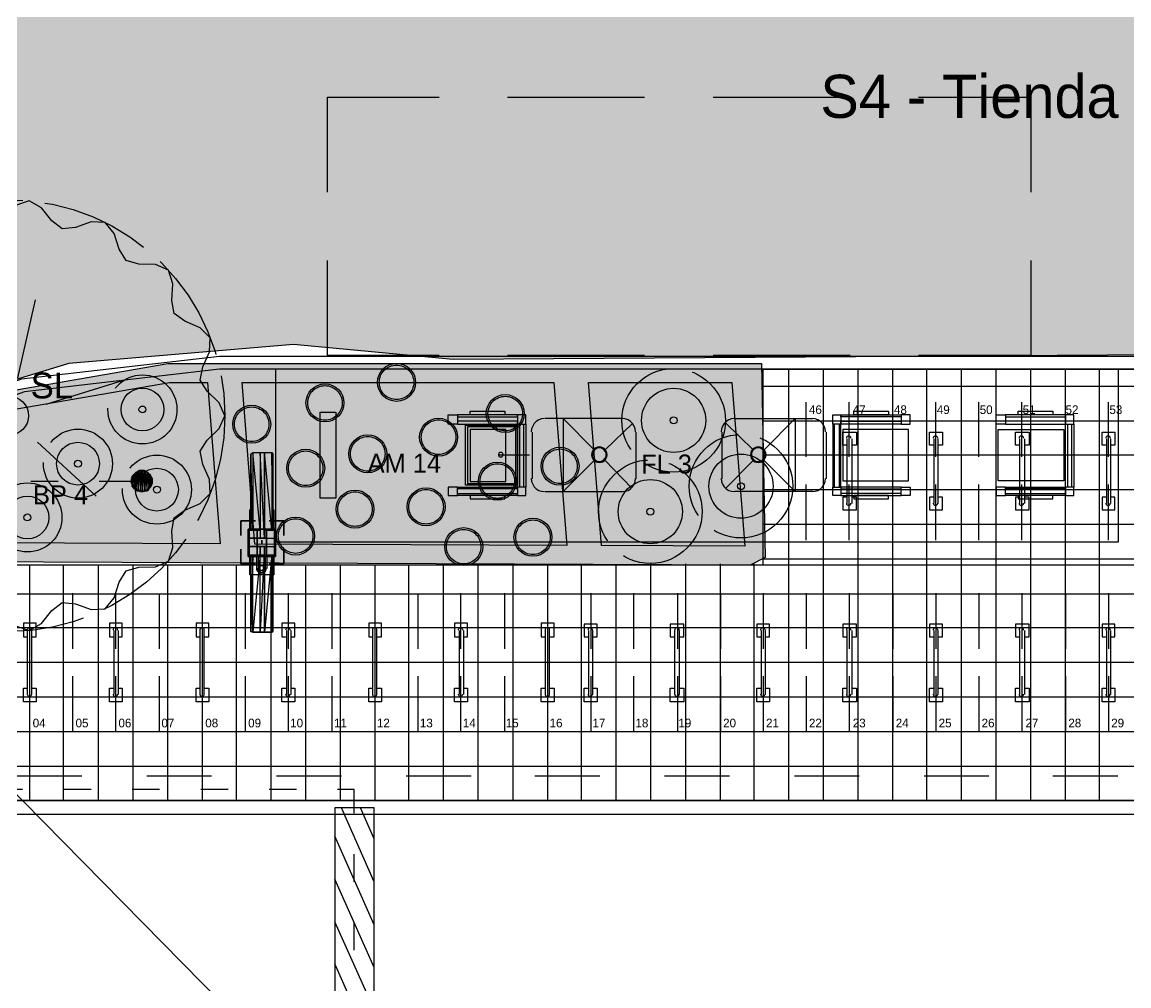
# Model space of a CAD drawing. Header units: metres. Extents: x 1 to 213, y 1 to 147.
# Drawn here: x 66.75 to 79.58, y 102.94 to 114.11 of the extents above; entities that cross this region are included whole.
import ezdxf
from ezdxf.enums import TextEntityAlignment as Align

# ---------------------------------------------------------------- set-up
doc = ezdxf.new("R2010")
doc.units = ezdxf.units.M
doc.linetypes.add('DASHED', pattern=[1.524, 1.27, -0.254])
for name, color, linetype in [('00-BASE-ARQUITECTURA', 8, 'Continuous'), ('00-BASE-MAICILLO-EXISTENTE', 33, 'Continuous'), ('00-BASE-TEXTO', 8, 'Continuous'), ('PJ-ARBOLES', 94, 'Continuous'), ('PJ-ARBUSTOS', 82, 'Continuous'), ('PJ-COPA-ADULTA', 8, 'DASHED'), ('PJ-ETIQUETAS', 7, 'Continuous'), ('PJ-GRAVILLA', 42, 'Continuous'), ('PJ-HERBACEAS', 212, 'Continuous'), ('PJ-LIMITE-JARDIN', 7, 'Continuous'), ('PJ-MASAS', 92, 'Continuous'), ('PJ-MASAS-RELLENO', 92, 'Continuous'), ('PJ-RIEGO-SECTORES', 5, 'Continuous')]:
    doc.layers.add(name, color=color, linetype=linetype)

# ---------------------------------------------------------------- blocks, each defined once
blk = doc.blocks.new('PJ_SL')
for p, q in [((0.1, 0.439), (0.305, 1.341)), ((-0.33, 0.306), (-1.009, 0.934)), ((0.43, 0.133), (1.314, 0.406)), ((-0.43, -0.133), (-1.314, -0.406)), ((0.33, -0.306), (1.009, -0.934)), ((-0.1, -0.439), (-0.305, -1.341))]:
    blk.add_line(p, q)
blk.add_lwpolyline([(2.5, 0), (2.433, 0.15), (2.295, 0.284), (2.212, 0.413), (2.243, 0.564), (2.323, 0.739), (2.331, 0.903), (2.214, 1.019), (2.037, 1.094), (1.913, 1.184), (1.887, 1.336), (1.899, 1.528), (1.848, 1.684), (1.697, 1.75), (1.505, 1.756), (1.356, 1.796), (1.277, 1.928), (1.219, 2.111), (1.114, 2.238), (0.95, 2.245), (0.769, 2.181), (0.616, 2.164), (0.495, 2.259), (0.374, 2.409), (0.231, 2.489), (0.075, 2.436), (-0.071, 2.311), (-0.208, 2.24), (-0.355, 2.285), (-0.521, 2.381), (-0.684, 2.405), (-0.81, 2.299), (-0.901, 2.13), (-1.003, 2.014), (-1.156, 2.003), (-1.346, 2.032), (-1.507, 1.995), (-1.586, 1.851), (-1.61, 1.66), (-1.663, 1.516), (-1.802, 1.45), (-1.989, 1.408), (-2.126, 1.316), (-2.147, 1.153), (-2.101, 0.967), (-2.098, 0.813), (-2.204, 0.701), (-2.364, 0.595), (-2.457, 0.459), (-2.419, 0.3), (-2.308, 0.142), (-2.25, 0), (-2.308, -0.142), (-2.419, -0.3), (-2.457, -0.459), (-2.364, -0.595), (-2.204, -0.701), (-2.098, -0.813), (-2.101, -0.967), (-2.147, -1.153), (-2.126, -1.316), (-1.989, -1.408), (-1.802, -1.45), (-1.663, -1.516), (-1.61, -1.66), (-1.586, -1.851), (-1.507, -1.995), (-1.346, -2.032), (-1.156, -2.003), (-1.003, -2.014), (-0.901, -2.13), (-0.81, -2.299), (-0.684, -2.405), (-0.521, -2.381), (-0.355, -2.285), (-0.208, -2.24), (-0.071, -2.311), (0.075, -2.436), (0.231, -2.489), (0.374, -2.409), (0.495, -2.259), (0.616, -2.164), (0.769, -2.181), (0.95, -2.245), (1.114, -2.238), (1.219, -2.111), (1.277, -1.928), (1.356, -1.796), (1.505, -1.756), (1.697, -1.75), (1.848, -1.684), (1.899, -1.528), (1.887, -1.336), (1.913, -1.184), (2.037, -1.094), (2.214, -1.019), (2.331, -0.903), (2.323, -0.739), (2.243, -0.564), (2.212, -0.413), (2.295, -0.284), (2.433, -0.15), (2.5, 0)], close=True)
blk.add_circle((0, 0), 0.225)
at = {"flags": 1}
for tag, p, height in [('CODIGO', (0.15, 0.15), 0.2), ('ESPECIE', (0.15, -0.1), 0.15), ('ZONA', (0.15, -0.3), 0.15)]:
    blk.add_attdef(tag, p, '', height=height, dxfattribs=at)
blk = doc.blocks.new('PJ_BP')
for radius in [0.248, 0.04]:
    blk.add_circle((0, 0), radius)
at = {"flags": 1}
for tag, p, height in [('CODIGO', (0.15, 0.15), 0.2), ('ESPECIE', (0.15, -0.1), 0.15), ('ZONA', (0.15, -0.3), 0.15)]:
    blk.add_attdef(tag, p, '', height=height, dxfattribs=at)
blk = doc.blocks.new('PJ_AM')
blk.add_circle((0, 0), 0.22)
at = {"flags": 1}
for tag, p, height in [('CODIGO', (0.15, 0.15), 0.2), ('ESPECIE', (0.15, -0.1), 0.15), ('ZONA', (0.15, -0.3), 0.15)]:
    blk.add_attdef(tag, p, '', height=height, dxfattribs=at)
blk = doc.blocks.new('PJ_FL')
for radius in [0.372, 0.04]:
    blk.add_circle((0, 0), radius)
at = {"flags": 1}
for tag, p, height in [('CODIGO', (0.15, 0.15), 0.2), ('ESPECIE', (0.15, -0.1), 0.15), ('ZONA', (0.15, -0.3), 0.15)]:
    blk.add_attdef(tag, p, '', height=height, dxfattribs=at)

msp = doc.modelspace()

# ---------------------------------------------------------------- hatches: boundary and pattern name
at = {"layer": '00-BASE-MAICILLO-EXISTENTE'}
h = msp.add_hatch(dxfattribs=at)
h.set_pattern_fill('AR-SAND', scale=0.02)
h.paths.add_polyline_path([(52.211, 142.478), (53.049, 142.346), (60.193, 142.434), (60.59, 142.302), (66.719, 142.39), (76.156, 142.258), (76.2, 140.273), (75.935, 139.876), (74.216, 138.862), (73.466, 139.7), (73.157, 139.788), (72.628, 139.7), (71.217, 138.862), (70.776, 139.524), (70.247, 139.832), (69.718, 139.7), (68.351, 138.862), (67.91, 139.524), (67.381, 139.832), (66.763, 139.656), (65.484, 138.862), (65.264, 138.95), (64.691, 139.788), (64.161, 139.788), (63.765, 139.568), (62.618, 138.862), (62.265, 138.421), (62.309, 134.893), (62.706, 134.32), (80.301, 134.32), (82.109, 134.188), (82.506, 134.32), (82.77, 134.673), (82.462, 135.511), (82.594, 135.687), (85.152, 135.643), (86.034, 133.438), (86.519, 132.733), (87.577, 130.175), (98.469, 106.627), (96.705, 105.789), (96.308, 105.745), (95.956, 105.436), (93.31, 104.202), (92.913, 104.554), (92.781, 105.04), (91.943, 106.274), (90.708, 107.641), (89.032, 108.92), (87.489, 109.67), (87.709, 109.714), (87.974, 110.067), (87.974, 110.419), (87.621, 110.816), (87.092, 110.816), (86.827, 110.596), (86.739, 110.155), (86.96, 109.758), (86.651, 109.934), (84.578, 110.287), (71.746, 110.199), (69.894, 110.375), (67.292, 110.155), (64.823, 109.405), (63.279, 108.523), (60.81, 106.054), (59.708, 103.981), (59.223, 102.526), (59.002, 101.027), (59.002, 98.69), (58.87, 98.513), (52.123, 98.425), (51.991, 98.778), (51.991, 112.624), (52.123, 122.37), (52.079, 142.213), (52.211, 142.478)])
at = {"layer": 'PJ-GRAVILLA'}
h = msp.add_hatch(dxfattribs=at)
h.set_pattern_fill('GRAVEL', scale=0.03)
h.paths.add_polyline_path([(68.439, 110.155), (75.318, 110.155), (75.362, 107.906), (75.186, 107.818), (65.176, 107.862), (64.735, 107.685), (64.426, 107.774), (63.544, 107.156), (63.059, 106.583), (62.75, 106.848), (62.353, 106.848), (61.736, 106.23), (60.722, 104.951), (60.766, 104.599), (61.075, 104.246), (60.413, 103.364), (59.972, 102.526), (60.06, 102.085), (59.972, 90.576), (60.413, 89.165), (59.575, 89.076), (59.355, 89.253), (59.267, 89.87), (59.134, 90.046), (59.134, 101.027), (59.443, 102.791), (60.016, 104.422), (61.251, 106.407), (63.103, 108.215), (64.999, 109.317), (65.925, 109.582), (66.146, 109.758), (68.439, 110.155)])
at = {"layer": 'PJ-MASAS-RELLENO'}
for points in [[(65.986, 109.37), (66.006, 109.377), (66.026, 109.386), (66.045, 109.397), (66.063, 109.41), (66.239, 109.551), (68.458, 109.935), (68.898, 109.935), (69.047, 108.065), (65.435, 108.081), (65.346, 109.187), (65.986, 109.37)], [(72.911, 109.935), (73.062, 108.047), (69.449, 108.063), (69.299, 109.935), (72.911, 109.935)], [(74.973, 109.935), (75.125, 108.038), (73.463, 108.045), (73.312, 109.935), (74.973, 109.935)]]:
    msp.add_hatch(color=7, dxfattribs=at).paths.add_polyline_path(points)

# ---------------------------------------------------------------- linework, layer by layer
at = {"layer": '00-BASE-ARQUITECTURA'}
for points in [[(70.291, 112.141), (70.291, 113.242), (71.582, 113.242)], [(72.376, 113.242), (73.963, 113.242)], [(74.757, 113.242), (76.345, 113.242)], [(77.138, 113.242), (78.44, 113.242), (78.44, 112.141)], [(70.291, 110.247), (70.291, 111.347)], [(78.44, 111.347), (78.44, 110.247), (77.138, 110.247)], [(69.037, 110.236), (66.745, 109.972), (64.641, 109.22), (62.785, 108.04), (61.237, 106.492), (60.057, 104.636), (59.305, 102.532), (59.041, 100.24)], [(83.954, 110.236), (69.042, 110.236)], [(71.582, 110.247), (70.291, 110.247)], [(73.963, 110.247), (72.376, 110.247)], [(76.345, 110.247), (74.757, 110.247)], [(69.037, 110.088), (66.779, 109.828), (64.706, 109.087), (62.878, 107.924), (61.352, 106.399), (60.19, 104.571), (59.449, 102.498), (59.189, 100.24)], [(65.338, 105.886), (65.338, 107.823), (75.339, 107.823), (75.339, 110.088), (83.954, 110.088)], [(83.954, 110.088), (82.959, 110.088), (69.042, 110.088)], [(75.636, 105.092), (75.636, 110.088)], [(76.038, 105.092), (76.038, 110.088)], [(76.44, 105.092), (76.44, 110.088)], [(76.842, 105.092), (76.842, 110.088)], [(77.234, 105.092), (77.234, 110.088)], [(77.636, 105.092), (77.636, 110.088)], [(78.038, 105.092), (78.038, 110.088)], [(78.44, 105.092), (78.44, 110.088)], [(78.842, 105.092), (78.842, 110.088)], [(79.234, 105.092), (79.234, 110.088)], [(85.933, 109.887), (75.339, 109.887)], [(75.837, 109.072), (75.837, 109.707)], [(76.334, 109.072), (76.334, 109.707)], [(76.842, 109.072), (76.842, 109.707)], [(77.339, 109.072), (77.339, 109.707)], [(77.837, 109.072), (77.837, 109.707)], [(78.334, 109.072), (78.334, 109.707)], [(78.842, 109.072), (78.842, 109.707)], [(79.34, 109.072), (79.34, 109.707)], [(72.804, 109.516), (72.769, 109.512), (72.737, 109.501), (72.708, 109.483), (72.685, 109.459), (72.667, 109.43), (72.655, 109.398), (72.651, 109.363)], [(73.709, 109.516), (72.81, 109.516)], [(73.381, 109.156), (73.021, 109.516)], [(73.021, 109.516), (73.021, 108.67), (73.709, 108.67)], [(73.709, 109.516), (73.021, 109.516)], [(73.508, 109.156), (73.826, 109.463)], [(73.858, 109.363), (73.853, 109.398), (73.842, 109.43), (73.824, 109.459), (73.8, 109.483), (73.772, 109.501), (73.739, 109.512), (73.704, 109.516)], [(73.858, 109.363), (73.853, 109.398), (73.842, 109.43), (73.824, 109.459), (73.8, 109.483), (73.772, 109.501), (73.739, 109.512), (73.704, 109.516)], [(75.006, 109.516), (74.971, 109.512), (74.938, 109.501), (74.91, 109.483), (74.886, 109.459), (74.868, 109.43), (74.856, 109.398), (74.852, 109.363)], [(75.006, 109.516), (74.971, 109.512), (74.938, 109.501), (74.91, 109.483), (74.886, 109.459), (74.868, 109.43), (74.856, 109.398), (74.852, 109.363)], [(75.223, 109.156), (74.905, 109.463)], [(75.011, 109.516), (75.911, 109.516)], [(75.71, 109.516), (75.71, 108.67), (75.011, 108.67)], [(75.011, 109.516), (75.71, 109.516)], [(87.351, 109.485), (75.339, 109.485)], [(75.35, 109.156), (75.71, 109.516)], [(76.059, 109.363), (76.055, 109.398), (76.043, 109.43), (76.025, 109.459), (76.001, 109.483), (75.973, 109.501), (75.941, 109.512), (75.905, 109.516)], [(72.662, 109.358), (72.662, 108.818)], [(73.868, 108.818), (73.868, 109.358)], [(73.868, 108.818), (73.868, 109.358)], [(74.863, 108.818), (74.863, 109.358)], [(74.863, 108.818), (74.863, 109.358)], [(76.069, 109.358), (76.069, 108.818)], [(76.313, 109.209), (76.26, 109.209), (76.26, 109.358), (76.419, 109.358), (76.419, 109.209), (76.366, 109.209)], [(76.355, 109.289), (76.354, 109.295), (76.353, 109.3), (76.349, 109.305), (76.345, 109.309), (76.34, 109.313), (76.335, 109.314), (76.329, 109.315), (76.323, 109.314), (76.317, 109.313), (76.312, 109.309), (76.308, 109.305), (76.305, 109.3), (76.303, 109.295), (76.302, 109.289)], [(76.313, 108.532), (76.313, 109.283)], [(76.366, 109.283), (76.366, 108.532)], [(77.318, 109.209), (77.265, 109.209), (77.265, 109.358), (77.414, 109.358), (77.414, 109.209), (77.361, 109.209)], [(77.361, 109.289), (77.36, 109.295), (77.358, 109.3), (77.355, 109.305), (77.351, 109.309), (77.346, 109.313), (77.34, 109.314), (77.334, 109.315), (77.328, 109.314), (77.323, 109.313), (77.318, 109.309), (77.313, 109.305), (77.31, 109.3), (77.308, 109.295), (77.308, 109.289)], [(77.318, 108.532), (77.318, 109.283)], [(77.361, 109.283), (77.361, 108.532)], [(78.313, 109.209), (78.26, 109.209), (78.26, 109.358), (78.419, 109.358), (78.419, 109.209), (78.366, 109.209)], [(78.355, 109.289), (78.355, 109.295), (78.353, 109.3), (78.35, 109.305), (78.346, 109.309), (78.341, 109.313), (78.335, 109.314), (78.329, 109.315), (78.323, 109.314), (78.317, 109.313), (78.312, 109.309), (78.308, 109.305), (78.305, 109.3), (78.303, 109.295), (78.303, 109.289)], [(78.313, 108.532), (78.313, 109.283)], [(78.366, 109.283), (78.366, 108.532)], [(79.319, 109.209), (79.266, 109.209), (79.266, 109.358), (79.414, 109.358), (79.414, 109.209), (79.361, 109.209)], [(79.361, 109.289), (79.36, 109.295), (79.358, 109.3), (79.355, 109.305), (79.351, 109.309), (79.346, 109.313), (79.34, 109.314), (79.334, 109.315), (79.328, 109.314), (79.323, 109.313), (79.318, 109.309), (79.314, 109.305), (79.311, 109.3), (79.309, 109.295), (79.308, 109.289)], [(79.319, 108.532), (79.319, 109.283)], [(79.361, 109.283), (79.361, 108.532)], [(73.35, 109.098), (73.352, 109.078), (73.359, 109.059), (73.369, 109.042), (73.383, 109.028), (73.4, 109.017), (73.419, 109.011), (73.439, 109.008), (73.46, 109.011), (73.479, 109.017), (73.496, 109.028), (73.51, 109.042), (73.52, 109.059), (73.527, 109.078), (73.529, 109.098), (73.527, 109.119), (73.52, 109.138), (73.51, 109.155), (73.496, 109.168), (73.479, 109.179), (73.46, 109.186), (73.439, 109.188), (73.419, 109.186), (73.4, 109.179), (73.383, 109.168), (73.369, 109.155), (73.359, 109.138), (73.352, 109.119), (73.35, 109.098)], [(73.36, 109.098), (73.362, 109.08), (73.368, 109.063), (73.378, 109.049), (73.39, 109.036), (73.405, 109.027), (73.421, 109.021), (73.439, 109.019), (73.458, 109.021), (73.474, 109.027), (73.489, 109.036), (73.501, 109.049), (73.511, 109.063), (73.517, 109.08), (73.519, 109.098), (73.517, 109.116), (73.511, 109.133), (73.501, 109.148), (73.489, 109.16), (73.474, 109.17), (73.458, 109.176), (73.439, 109.178), (73.421, 109.176), (73.405, 109.17), (73.39, 109.16), (73.378, 109.148), (73.368, 109.133), (73.362, 109.116), (73.36, 109.098)], [(73.36, 109.098), (73.362, 109.08), (73.368, 109.063), (73.378, 109.049), (73.39, 109.036), (73.405, 109.027), (73.421, 109.021), (73.439, 109.019), (73.458, 109.021), (73.474, 109.027), (73.489, 109.036), (73.501, 109.049), (73.511, 109.063), (73.517, 109.08), (73.519, 109.098), (73.517, 109.116), (73.511, 109.133), (73.501, 109.148), (73.489, 109.16), (73.474, 109.17), (73.458, 109.176), (73.439, 109.178), (73.421, 109.176), (73.405, 109.17), (73.39, 109.16), (73.378, 109.148), (73.368, 109.133), (73.362, 109.116), (73.36, 109.098)], [(75.191, 109.098), (75.193, 109.078), (75.2, 109.059), (75.211, 109.042), (75.225, 109.028), (75.241, 109.017), (75.26, 109.011), (75.281, 109.008), (75.302, 109.011), (75.321, 109.017), (75.337, 109.028), (75.351, 109.042), (75.362, 109.059), (75.369, 109.078), (75.371, 109.098), (75.369, 109.119), (75.362, 109.138), (75.351, 109.155), (75.337, 109.168), (75.321, 109.179), (75.302, 109.186), (75.281, 109.188), (75.26, 109.186), (75.241, 109.179), (75.225, 109.168), (75.211, 109.155), (75.2, 109.138), (75.193, 109.119), (75.191, 109.098)], [(75.202, 109.098), (75.204, 109.08), (75.21, 109.063), (75.219, 109.049), (75.231, 109.036), (75.246, 109.027), (75.263, 109.021), (75.281, 109.019), (75.299, 109.021), (75.316, 109.027), (75.331, 109.036), (75.343, 109.049), (75.352, 109.063), (75.358, 109.08), (75.36, 109.098), (75.358, 109.116), (75.352, 109.133), (75.343, 109.148), (75.331, 109.16), (75.316, 109.17), (75.299, 109.176), (75.281, 109.178), (75.263, 109.176), (75.246, 109.17), (75.231, 109.16), (75.219, 109.148), (75.21, 109.133), (75.204, 109.116), (75.202, 109.098)], [(75.202, 109.098), (75.204, 109.08), (75.21, 109.063), (75.219, 109.049), (75.231, 109.036), (75.246, 109.027), (75.263, 109.021), (75.281, 109.019), (75.299, 109.021), (75.316, 109.027), (75.331, 109.036), (75.343, 109.049), (75.352, 109.063), (75.358, 109.08), (75.36, 109.098), (75.358, 109.116), (75.352, 109.133), (75.343, 109.148), (75.331, 109.16), (75.316, 109.17), (75.299, 109.176), (75.281, 109.178), (75.263, 109.176), (75.246, 109.17), (75.231, 109.16), (75.219, 109.148), (75.21, 109.133), (75.204, 109.116), (75.202, 109.098)], [(69.423, 109.125), (69.423, 108.225), (69.402, 109.104), (69.423, 109.125)], [(69.402, 108.458), (69.402, 109.104), (69.402, 108.458)], [(69.423, 108.225), (69.402, 109.104), (69.402, 108.225), (69.423, 108.225)], [(69.508, 109.125), (69.508, 108.225), (69.423, 109.125), (69.508, 109.125)], [(69.508, 108.225), (69.423, 109.125), (69.423, 108.225), (69.508, 108.225)], [(69.561, 109.125), (69.561, 108.13), (69.508, 109.125), (69.561, 109.125)], [(69.561, 108.13), (69.508, 109.125), (69.508, 108.13), (69.561, 108.13)], [(69.645, 109.125), (69.645, 108.225), (69.561, 109.125), (69.645, 109.125)], [(69.645, 108.225), (69.561, 109.125), (69.561, 108.225), (69.645, 108.225)], [(69.561, 109.125), (69.561, 108.225), (69.561, 109.125)], [(69.561, 108.225), (69.561, 109.125), (69.561, 108.225)], [(69.656, 109.104), (69.656, 108.225), (69.645, 109.125), (69.656, 109.104)], [(69.656, 108.225), (69.645, 109.125), (69.645, 108.225), (69.656, 108.225)], [(69.656, 109.104), (69.656, 109.104), (69.656, 108.225), (69.656, 109.104), (69.656, 108.225), (69.656, 108.458), (69.656, 109.104)], [(72.27, 109.098), (72.271, 109.092), (72.273, 109.087), (72.276, 109.082), (72.28, 109.078), (72.285, 109.074), (72.29, 109.072), (72.296, 109.072), (72.303, 109.072), (72.308, 109.074), (72.313, 109.078), (72.317, 109.082), (72.32, 109.087), (72.322, 109.092), (72.323, 109.098), (72.322, 109.104), (72.32, 109.11), (72.317, 109.115), (72.313, 109.119), (72.308, 109.122), (72.303, 109.124), (72.296, 109.125), (72.29, 109.124), (72.285, 109.122), (72.28, 109.119), (72.276, 109.115), (72.273, 109.11), (72.271, 109.104), (72.27, 109.098)], [(72.63, 109.093), (72.27, 109.093)], [(73.021, 108.67), (73.381, 109.029)], [(73.815, 108.712), (73.508, 109.029)], [(74.905, 108.712), (75.223, 109.029)], [(88.283, 109.093), (75.339, 109.093)], [(75.71, 108.67), (75.35, 109.029)], [(68.143, 108.913), (68.111, 108.913), (68.09, 108.902), (68.068, 108.892), (68.058, 108.881), (68.037, 108.86), (68.026, 108.839), (68.016, 108.818), (68.016, 108.797), (68.016, 108.775), (68.026, 108.754), (68.037, 108.733), (68.047, 108.712), (68.068, 108.691), (68.079, 108.68), (68.1, 108.68), (68.121, 108.67), (68.153, 108.67), (68.174, 108.68), (68.195, 108.68), (68.217, 108.691), (68.227, 108.712), (68.238, 108.733), (68.248, 108.754), (68.259, 108.775), (68.259, 108.797), (68.259, 108.818), (68.248, 108.839), (68.238, 108.86), (68.217, 108.881), (68.206, 108.892), (68.185, 108.902), (68.164, 108.913), (68.143, 108.913)], [(68.047, 108.86), (68.047, 108.712), (68.058, 108.881), (68.047, 108.86)], [(68.047, 108.712), (68.058, 108.881), (68.058, 108.701), (68.047, 108.712)], [(68.058, 108.881), (68.058, 108.701), (68.079, 108.892), (68.058, 108.881)], [(68.058, 108.701), (68.079, 108.892), (68.079, 108.691), (68.058, 108.701)], [(68.079, 108.892), (68.079, 108.691), (68.1, 108.902), (68.079, 108.892)], [(68.079, 108.691), (68.1, 108.902), (68.1, 108.68), (68.079, 108.691)], [(68.1, 108.902), (68.1, 108.68), (68.121, 108.913), (68.1, 108.902)], [(68.1, 108.68), (68.121, 108.913), (68.121, 108.67), (68.1, 108.68)], [(68.121, 108.913), (68.121, 108.67), (68.143, 108.913), (68.121, 108.913)], [(68.121, 108.67), (68.143, 108.913), (68.143, 108.67), (68.121, 108.67)], [(68.143, 108.913), (68.143, 108.67), (68.164, 108.902), (68.143, 108.913)], [(68.143, 108.67), (68.164, 108.902), (68.164, 108.67), (68.143, 108.67)], [(68.164, 108.902), (68.164, 108.67), (68.185, 108.902), (68.164, 108.902)], [(68.164, 108.67), (68.185, 108.902), (68.185, 108.68), (68.164, 108.67)], [(68.185, 108.902), (68.185, 108.68), (68.206, 108.892), (68.185, 108.902)], [(68.185, 108.68), (68.206, 108.892), (68.206, 108.691), (68.185, 108.68)], [(68.206, 108.892), (68.206, 108.691), (68.227, 108.871), (68.206, 108.892)], [(67.169, 108.786), (66.851, 108.786)], [(68.143, 108.786), (67.645, 108.786)], [(68.016, 108.797), (68.016, 108.775), (68.026, 108.828), (68.016, 108.797)], [(68.016, 108.775), (68.026, 108.828), (68.026, 108.754), (68.016, 108.775)], [(68.026, 108.85), (68.026, 108.733), (68.047, 108.86), (68.026, 108.85)], [(68.026, 108.733), (68.047, 108.86), (68.047, 108.712), (68.026, 108.733)], [(68.026, 108.828), (68.026, 108.754), (68.026, 108.85), (68.026, 108.828)], [(68.026, 108.754), (68.026, 108.85), (68.026, 108.733), (68.026, 108.754)], [(68.206, 108.691), (68.227, 108.871), (68.227, 108.712), (68.206, 108.691)], [(68.227, 108.871), (68.227, 108.712), (68.238, 108.86), (68.227, 108.871)], [(68.227, 108.712), (68.238, 108.86), (68.238, 108.723), (68.227, 108.712)], [(68.238, 108.86), (68.238, 108.723), (68.248, 108.839), (68.238, 108.86)], [(68.238, 108.723), (68.248, 108.839), (68.248, 108.744), (68.238, 108.723)], [(68.248, 108.744), (68.248, 108.839), (68.259, 108.818), (68.248, 108.744)], [(68.248, 108.744), (68.259, 108.765), (68.259, 108.818), (68.248, 108.744)], [(68.259, 108.765), (68.259, 108.818), (68.259, 108.786), (68.259, 108.765)], [(72.651, 108.823), (72.655, 108.788), (72.667, 108.756), (72.685, 108.727), (72.708, 108.703), (72.737, 108.685), (72.769, 108.674), (72.804, 108.67)], [(73.704, 108.67), (73.739, 108.674), (73.772, 108.685), (73.8, 108.703), (73.824, 108.727), (73.842, 108.756), (73.853, 108.788), (73.858, 108.823)], [(73.704, 108.67), (73.739, 108.674), (73.772, 108.685), (73.8, 108.703), (73.824, 108.727), (73.842, 108.756), (73.853, 108.788), (73.858, 108.823)], [(74.852, 108.823), (74.856, 108.788), (74.868, 108.756), (74.886, 108.727), (74.91, 108.703), (74.938, 108.685), (74.971, 108.674), (75.006, 108.67)], [(74.852, 108.823), (74.856, 108.788), (74.868, 108.756), (74.886, 108.727), (74.91, 108.703), (74.938, 108.685), (74.971, 108.674), (75.006, 108.67)], [(75.837, 108.109), (75.837, 108.754)], [(75.905, 108.67), (75.941, 108.674), (75.973, 108.685), (76.001, 108.703), (76.025, 108.727), (76.043, 108.756), (76.055, 108.788), (76.059, 108.823)], [(76.334, 108.109), (76.334, 108.754)], [(76.842, 108.109), (76.842, 108.754)], [(77.339, 108.109), (77.339, 108.754)], [(77.837, 108.109), (77.837, 108.754)], [(78.334, 108.109), (78.334, 108.754)], [(78.842, 108.109), (78.842, 108.754)], [(79.34, 108.109), (79.34, 108.754)], [(72.81, 108.67), (73.709, 108.67)], [(75.911, 108.67), (75.011, 108.67)], [(89.023, 108.691), (75.339, 108.691)], [(76.313, 108.606), (76.26, 108.606), (76.26, 108.458), (76.419, 108.458), (76.419, 108.606), (76.366, 108.606)], [(76.302, 108.537), (76.303, 108.531), (76.305, 108.526), (76.308, 108.521), (76.312, 108.517), (76.317, 108.514), (76.323, 108.512), (76.329, 108.511), (76.335, 108.512), (76.34, 108.514), (76.345, 108.517), (76.349, 108.521), (76.353, 108.526), (76.354, 108.531), (76.355, 108.537)], [(77.318, 108.606), (77.265, 108.606), (77.265, 108.458), (77.414, 108.458), (77.414, 108.606), (77.361, 108.606)], [(77.308, 108.537), (77.308, 108.531), (77.31, 108.526), (77.313, 108.521), (77.318, 108.517), (77.323, 108.514), (77.328, 108.512), (77.334, 108.511), (77.34, 108.512), (77.346, 108.514), (77.351, 108.517), (77.355, 108.521), (77.358, 108.526), (77.36, 108.531), (77.361, 108.537)], [(78.313, 108.606), (78.26, 108.606), (78.26, 108.458), (78.419, 108.458), (78.419, 108.606), (78.366, 108.606)], [(78.303, 108.537), (78.303, 108.531), (78.305, 108.526), (78.308, 108.521), (78.312, 108.517), (78.317, 108.514), (78.323, 108.512), (78.329, 108.511), (78.335, 108.512), (78.341, 108.514), (78.346, 108.517), (78.35, 108.521), (78.353, 108.526), (78.355, 108.531), (78.355, 108.537)], [(79.319, 108.606), (79.266, 108.606), (79.266, 108.458), (79.414, 108.458), (79.414, 108.606), (79.361, 108.606)], [(79.308, 108.537), (79.309, 108.531), (79.311, 108.526), (79.314, 108.521), (79.318, 108.517), (79.323, 108.514), (79.328, 108.512), (79.334, 108.511), (79.34, 108.512), (79.346, 108.514), (79.351, 108.517), (79.355, 108.521), (79.358, 108.526), (79.36, 108.531), (79.361, 108.537)], [(69.391, 108.458), (69.391, 108.458), (69.391, 108.225), (69.391, 108.458), (69.391, 108.225), (69.402, 108.225), (69.391, 108.458)], [(69.402, 108.225), (69.402, 108.458), (69.391, 108.458), (69.402, 108.225)], [(69.402, 108.225), (69.402, 108.458), (69.402, 108.225)], [(69.402, 108.458), (69.402, 108.458), (69.402, 108.225), (69.402, 108.458)], [(69.667, 108.458), (69.667, 108.225), (69.656, 108.458), (69.667, 108.458)], [(69.667, 108.225), (69.656, 108.458), (69.656, 108.225), (69.667, 108.225)], [(69.667, 108.225), (69.667, 108.458), (69.667, 108.225)], [(69.286, 108.162), (69.286, 108.331), (69.455, 108.331)], [(69.455, 108.331), (69.286, 108.331), (69.286, 108.162)], [(69.614, 108.331), (69.783, 108.331)], [(69.783, 108.162), (69.783, 108.331), (69.614, 108.331)], [(69.783, 108.331), (69.783, 108.162)], [(89.637, 108.289), (75.339, 108.289)], [(69.381, 108.13), (69.476, 108.13), (69.476, 108.236)], [(69.476, 108.236), (69.476, 108.13), (69.381, 108.13)], [(69.561, 108.13), (69.561, 108.225), (69.561, 108.13)], [(69.582, 108.236), (69.582, 108.13), (69.677, 108.13)], [(69.582, 108.13), (69.582, 108.236)], [(69.582, 108.13), (69.677, 108.13)], [(69.455, 107.834), (69.286, 107.834), (69.286, 108.003)], [(69.286, 108.003), (69.286, 107.834), (69.455, 107.834)], [(69.476, 107.929), (69.476, 108.035), (69.381, 108.035)], [(69.381, 108.035), (69.476, 108.035), (69.476, 107.929)], [(69.561, 107.04), (69.561, 108.035), (69.508, 107.04), (69.561, 107.04)], [(69.561, 108.035), (69.508, 107.04), (69.508, 108.035), (69.561, 108.035)], [(69.508, 108.035), (69.508, 107.939)], [(69.529, 108.056), (69.529, 108.109)], [(69.529, 108.109), (69.529, 108.056)], [(69.561, 108.035), (69.561, 107.939), (69.561, 108.035)], [(69.561, 108.035), (69.561, 107.939)], [(69.582, 108.035), (69.677, 108.035)], [(69.582, 108.035), (69.582, 107.929)], [(69.582, 107.929), (69.582, 108.035), (69.677, 108.035)], [(69.783, 108.003), (69.783, 107.834), (69.614, 107.834)], [(69.783, 107.834), (69.783, 108.003)], [(69.391, 107.707), (69.391, 107.707), (69.391, 107.939), (69.391, 107.707), (69.391, 107.939), (69.402, 107.939), (69.391, 107.707)], [(69.402, 107.939), (69.402, 107.707), (69.391, 107.707), (69.402, 107.939)], [(69.465, 107.929), (69.391, 107.929)], [(69.423, 107.04), (69.423, 107.939), (69.402, 107.05), (69.423, 107.04)], [(69.423, 107.939), (69.402, 107.05), (69.402, 107.939), (69.423, 107.939)], [(69.402, 107.939), (69.402, 107.707), (69.402, 107.939)], [(69.402, 107.707), (69.402, 107.707), (69.402, 107.939), (69.402, 107.707)], [(69.508, 107.04), (69.508, 107.939), (69.423, 107.04), (69.508, 107.04)], [(69.508, 107.939), (69.423, 107.04), (69.423, 107.939), (69.508, 107.939)], [(69.465, 107.929), (69.465, 107.781)], [(69.465, 107.929), (69.487, 107.918), (69.571, 107.918), (69.592, 107.929), (69.667, 107.929)], [(69.487, 107.918), (69.487, 107.781)], [(69.645, 107.04), (69.645, 107.939), (69.561, 107.04), (69.645, 107.04)], [(69.645, 107.939), (69.561, 107.04), (69.561, 107.939), (69.645, 107.939)], [(69.561, 107.04), (69.561, 107.939), (69.561, 107.04)], [(69.561, 107.939), (69.561, 107.04), (69.561, 107.939)], [(69.571, 107.781), (69.571, 107.918)], [(69.592, 107.781), (69.592, 107.929)], [(69.656, 107.05), (69.656, 107.939), (69.645, 107.04), (69.656, 107.05)], [(69.656, 107.939), (69.645, 107.04), (69.645, 107.939), (69.656, 107.939)], [(69.667, 107.707), (69.667, 107.939), (69.656, 107.707), (69.667, 107.707)], [(69.667, 107.939), (69.656, 107.707), (69.656, 107.939), (69.667, 107.939)], [(69.656, 107.05), (69.656, 107.05), (69.656, 107.939), (69.656, 107.05), (69.656, 107.939), (69.656, 107.707), (69.656, 107.05)], [(69.667, 107.939), (69.667, 107.707), (69.667, 107.939)], [(90.166, 107.886), (75.339, 107.886)], [(61.591, 101.928), (65.042, 105.929), (65.042, 107.823), (69.836, 107.823), (81.837, 107.823), (89.775, 107.823), (92.876, 103.992)], [(66.841, 105.092), (66.841, 107.823)], [(67.232, 105.092), (67.232, 107.823)], [(67.635, 105.092), (67.635, 107.823)], [(68.037, 105.092), (68.037, 107.823)], [(68.439, 105.092), (68.439, 107.823)], [(68.841, 105.092), (68.841, 107.823)], [(69.233, 105.092), (69.233, 107.823)], [(69.465, 107.786), (69.467, 107.773), (69.471, 107.76), (69.478, 107.75), (69.487, 107.74), (69.498, 107.734), (69.51, 107.729), (69.524, 107.728), (69.537, 107.729), (69.549, 107.734), (69.56, 107.74), (69.569, 107.749), (69.576, 107.76), (69.58, 107.773), (69.582, 107.786)], [(69.476, 107.786), (69.477, 107.775), (69.481, 107.765), (69.486, 107.756), (69.494, 107.749), (69.503, 107.743), (69.513, 107.74), (69.524, 107.738), (69.535, 107.74), (69.545, 107.743), (69.553, 107.749), (69.561, 107.756), (69.566, 107.765), (69.57, 107.775), (69.571, 107.786)], [(69.524, 107.812), (69.518, 107.812), (69.512, 107.81), (69.507, 107.807), (69.503, 107.802), (69.5, 107.798), (69.498, 107.792), (69.497, 107.786), (69.498, 107.78), (69.5, 107.774), (69.503, 107.769), (69.507, 107.765), (69.512, 107.762), (69.518, 107.76), (69.524, 107.759), (69.53, 107.76), (69.535, 107.762), (69.54, 107.765), (69.544, 107.769), (69.547, 107.774), (69.549, 107.78), (69.55, 107.786), (69.549, 107.792), (69.547, 107.798), (69.544, 107.802), (69.54, 107.807), (69.535, 107.81), (69.53, 107.812), (69.524, 107.812)], [(69.614, 107.834), (69.783, 107.834)], [(69.635, 105.092), (69.635, 107.823)], [(70.037, 105.092), (70.037, 107.823)], [(70.439, 105.092), (70.439, 107.823)], [(70.841, 105.092), (70.841, 107.823)], [(71.233, 105.092), (71.233, 107.823)], [(71.635, 105.092), (71.635, 107.823)], [(72.037, 105.092), (72.037, 107.823)], [(72.439, 105.092), (72.439, 107.823)], [(72.842, 105.092), (72.842, 107.823)], [(73.233, 105.092), (73.233, 107.823)], [(73.635, 105.092), (73.635, 107.823)], [(74.037, 105.092), (74.037, 107.834)], [(74.44, 105.092), (74.44, 107.834)], [(74.842, 105.092), (74.842, 107.834)], [(75.233, 105.092), (75.233, 107.834)], [(69.402, 107.707), (69.402, 107.05), (69.402, 107.707)], [(69.656, 107.707), (69.656, 107.05), (69.645, 107.04), (69.423, 107.04), (69.402, 107.05), (69.402, 107.707)], [(90.442, 107.484), (65.338, 107.484)], [(66.841, 106.849), (66.841, 107.495)], [(67.338, 106.849), (67.338, 107.495)], [(67.836, 106.849), (67.836, 107.495)], [(68.344, 106.849), (68.344, 107.484)], [(68.841, 106.849), (68.841, 107.495)], [(69.338, 106.849), (69.338, 107.495)], [(69.836, 106.849), (69.836, 107.495)], [(70.344, 106.849), (70.344, 107.495)], [(70.841, 106.849), (70.841, 107.495)], [(71.339, 106.849), (71.339, 107.484)], [(71.836, 106.849), (71.836, 107.495)], [(72.344, 106.849), (72.344, 107.495)], [(72.842, 106.849), (72.842, 107.495)], [(73.339, 107.495), (73.339, 106.849)], [(73.836, 107.495), (73.836, 106.849)], [(74.344, 107.495), (74.344, 106.849)], [(74.842, 107.495), (74.842, 106.849)], [(74.842, 107.495), (74.842, 106.849)], [(75.339, 107.495), (75.339, 106.849)], [(75.837, 107.495), (75.837, 106.849)], [(76.334, 107.495), (76.334, 106.849)], [(76.842, 107.495), (76.842, 106.849)], [(77.339, 107.495), (77.339, 106.849)], [(77.837, 107.495), (77.837, 106.849)], [(78.334, 107.495), (78.334, 106.849)], [(78.842, 107.495), (78.842, 106.849)], [(79.34, 107.495), (79.34, 106.849)], [(71.593, 100.171), (64.46, 107.421)], [(90.442, 107.093), (65.338, 107.093)], [(66.862, 106.987), (66.915, 106.987), (66.915, 107.146), (66.767, 107.146), (66.767, 106.987), (66.809, 106.987)], [(66.862, 107.066), (66.861, 107.072), (66.859, 107.078), (66.856, 107.083), (66.852, 107.087), (66.847, 107.09), (66.842, 107.092), (66.835, 107.093), (66.829, 107.092), (66.824, 107.09), (66.819, 107.087), (66.815, 107.083), (66.812, 107.078), (66.81, 107.072), (66.809, 107.066)], [(67.867, 106.987), (67.91, 106.987), (67.91, 107.146), (67.762, 107.146), (67.762, 106.987), (67.814, 106.987)], [(67.857, 107.066), (67.856, 107.072), (67.854, 107.078), (67.851, 107.083), (67.847, 107.087), (67.842, 107.09), (67.836, 107.092), (67.83, 107.093), (67.824, 107.092), (67.819, 107.09), (67.814, 107.087), (67.81, 107.083), (67.807, 107.078), (67.805, 107.072), (67.804, 107.066)], [(68.862, 106.987), (68.915, 106.987), (68.915, 107.146), (68.767, 107.146), (68.767, 106.987), (68.809, 106.987)], [(68.862, 107.066), (68.861, 107.072), (68.859, 107.078), (68.856, 107.083), (68.852, 107.087), (68.847, 107.09), (68.842, 107.092), (68.836, 107.093), (68.83, 107.092), (68.824, 107.09), (68.819, 107.087), (68.815, 107.083), (68.812, 107.078), (68.81, 107.072), (68.809, 107.066)], [(69.868, 106.987), (69.91, 106.987), (69.91, 107.146), (69.762, 107.146), (69.762, 106.987), (69.815, 106.987)], [(69.857, 107.066), (69.856, 107.072), (69.854, 107.078), (69.851, 107.083), (69.847, 107.087), (69.842, 107.09), (69.837, 107.092), (69.831, 107.093), (69.824, 107.092), (69.819, 107.09), (69.814, 107.087), (69.81, 107.083), (69.807, 107.078), (69.805, 107.072), (69.804, 107.066)], [(70.862, 106.987), (70.915, 106.987), (70.915, 107.146), (70.767, 107.146), (70.767, 106.987), (70.81, 106.987)], [(70.862, 107.066), (70.862, 107.072), (70.86, 107.078), (70.857, 107.083), (70.853, 107.087), (70.848, 107.09), (70.842, 107.092), (70.836, 107.093), (70.83, 107.092), (70.824, 107.09), (70.819, 107.087), (70.815, 107.083), (70.812, 107.078), (70.81, 107.072), (70.81, 107.066)], [(71.868, 106.987), (71.91, 106.987), (71.91, 107.146), (71.762, 107.146), (71.762, 106.987), (71.815, 106.987)], [(71.857, 107.066), (71.857, 107.072), (71.855, 107.078), (71.851, 107.083), (71.847, 107.087), (71.842, 107.09), (71.837, 107.092), (71.831, 107.093), (71.825, 107.092), (71.819, 107.09), (71.814, 107.087), (71.81, 107.083), (71.807, 107.078), (71.805, 107.072), (71.804, 107.066)], [(72.863, 106.987), (72.916, 106.987), (72.916, 107.146), (72.767, 107.146), (72.767, 106.987), (72.81, 106.987)], [(72.863, 107.066), (72.862, 107.072), (72.86, 107.078), (72.857, 107.083), (72.853, 107.087), (72.848, 107.09), (72.842, 107.092), (72.836, 107.093), (72.83, 107.092), (72.825, 107.09), (72.82, 107.087), (72.816, 107.083), (72.812, 107.078), (72.81, 107.072), (72.81, 107.066)], [(73.36, 106.987), (73.413, 106.987), (73.413, 107.135), (73.265, 107.135), (73.265, 106.987), (73.318, 106.987)], [(73.36, 107.066), (73.359, 107.072), (73.357, 107.078), (73.354, 107.083), (73.35, 107.087), (73.345, 107.09), (73.34, 107.092), (73.334, 107.093), (73.328, 107.092), (73.322, 107.09), (73.317, 107.087), (73.313, 107.083), (73.31, 107.078), (73.308, 107.072), (73.307, 107.066)], [(74.366, 106.987), (74.418, 106.987), (74.418, 107.135), (74.26, 107.135), (74.26, 106.987), (74.313, 106.987)], [(74.366, 107.066), (74.365, 107.072), (74.363, 107.078), (74.36, 107.083), (74.356, 107.087), (74.351, 107.09), (74.345, 107.092), (74.339, 107.093), (74.333, 107.092), (74.327, 107.09), (74.323, 107.087), (74.318, 107.083), (74.315, 107.078), (74.313, 107.072), (74.313, 107.066)], [(75.36, 106.987), (75.413, 106.987), (75.413, 107.135), (75.265, 107.135), (75.265, 106.987), (75.318, 106.987)], [(75.36, 107.066), (75.36, 107.072), (75.358, 107.078), (75.355, 107.083), (75.35, 107.087), (75.346, 107.09), (75.34, 107.092), (75.334, 107.093), (75.328, 107.092), (75.322, 107.09), (75.317, 107.087), (75.313, 107.083), (75.31, 107.078), (75.308, 107.072), (75.307, 107.066)], [(76.366, 106.987), (76.419, 106.987), (76.419, 107.135), (76.26, 107.135), (76.26, 106.987), (76.313, 106.987)], [(76.355, 107.066), (76.354, 107.072), (76.353, 107.078), (76.349, 107.083), (76.345, 107.087), (76.34, 107.09), (76.335, 107.092), (76.329, 107.093), (76.323, 107.092), (76.317, 107.09), (76.312, 107.087), (76.308, 107.083), (76.305, 107.078), (76.303, 107.072), (76.302, 107.066)], [(77.361, 106.987), (77.414, 106.987), (77.414, 107.135), (77.265, 107.135), (77.265, 106.987), (77.318, 106.987)], [(77.361, 107.066), (77.36, 107.072), (77.358, 107.078), (77.355, 107.083), (77.351, 107.087), (77.346, 107.09), (77.34, 107.092), (77.334, 107.093), (77.328, 107.092), (77.323, 107.09), (77.318, 107.087), (77.313, 107.083), (77.31, 107.078), (77.308, 107.072), (77.308, 107.066)], [(78.366, 106.987), (78.419, 106.987), (78.419, 107.135), (78.26, 107.135), (78.26, 106.987), (78.313, 106.987)], [(78.355, 107.066), (78.355, 107.072), (78.353, 107.078), (78.35, 107.083), (78.346, 107.087), (78.341, 107.09), (78.335, 107.092), (78.329, 107.093), (78.323, 107.092), (78.317, 107.09), (78.312, 107.087), (78.308, 107.083), (78.305, 107.078), (78.303, 107.072), (78.303, 107.066)], [(79.361, 106.987), (79.414, 106.987), (79.414, 107.135), (79.266, 107.135), (79.266, 106.987), (79.319, 106.987)], [(79.361, 107.066), (79.36, 107.072), (79.358, 107.078), (79.355, 107.083), (79.351, 107.087), (79.346, 107.09), (79.34, 107.092), (79.334, 107.093), (79.328, 107.092), (79.323, 107.09), (79.318, 107.087), (79.314, 107.083), (79.311, 107.078), (79.309, 107.072), (79.308, 107.066)], [(66.809, 107.061), (66.809, 106.32)], [(66.862, 106.32), (66.862, 107.061)], [(67.814, 107.061), (67.814, 106.32)], [(67.867, 106.32), (67.867, 107.061)], [(68.809, 107.061), (68.809, 106.32)], [(68.862, 106.32), (68.862, 107.061)], [(69.815, 107.061), (69.815, 106.32)], [(69.868, 106.32), (69.868, 107.061)], [(70.81, 107.061), (70.81, 106.32)], [(70.862, 106.32), (70.862, 107.061)], [(71.815, 107.061), (71.815, 106.32)], [(71.868, 106.32), (71.868, 107.061)], [(72.81, 107.061), (72.81, 106.32)], [(72.863, 106.32), (72.863, 107.061)], [(73.318, 106.32), (73.318, 107.061)], [(73.36, 107.061), (73.36, 106.32)], [(74.313, 106.32), (74.313, 107.061)], [(74.366, 107.061), (74.366, 106.32)], [(75.318, 106.32), (75.318, 107.061)], [(75.36, 107.061), (75.36, 106.32)], [(76.313, 106.32), (76.313, 107.061)], [(76.366, 107.061), (76.366, 106.32)], [(77.318, 106.32), (77.318, 107.061)], [(77.361, 107.061), (77.361, 106.32)], [(78.313, 106.32), (78.313, 107.061)], [(78.366, 107.061), (78.366, 106.32)], [(79.319, 106.32), (79.319, 107.061)], [(79.361, 107.061), (79.361, 106.32)], [(90.442, 106.691), (65.338, 106.691)], [(66.841, 105.886), (66.841, 106.532)], [(67.338, 105.886), (67.338, 106.532)], [(67.836, 105.886), (67.836, 106.532)], [(68.344, 105.886), (68.344, 106.532)], [(68.841, 105.886), (68.841, 106.532)], [(69.338, 105.886), (69.338, 106.532)], [(69.836, 105.886), (69.836, 106.532)], [(70.344, 105.886), (70.344, 106.532)], [(70.841, 105.886), (70.841, 106.532)], [(71.339, 105.886), (71.339, 106.532)], [(71.836, 105.886), (71.836, 106.532)], [(72.344, 105.886), (72.344, 106.532)], [(72.842, 105.886), (72.842, 106.532)], [(73.339, 106.532), (73.339, 105.886)], [(73.836, 106.532), (73.836, 105.897)], [(74.344, 106.532), (74.344, 105.886)], [(74.842, 106.532), (74.842, 105.886)], [(74.842, 106.532), (74.842, 105.886)], [(75.339, 106.532), (75.339, 105.886)], [(75.837, 106.532), (75.837, 105.886)], [(76.334, 106.532), (76.334, 105.886)], [(76.842, 106.532), (76.842, 105.886)], [(77.339, 106.532), (77.339, 105.886)], [(77.837, 106.532), (77.837, 105.886)], [(78.334, 106.532), (78.334, 105.886)], [(78.842, 106.532), (78.842, 105.886)], [(79.34, 106.532), (79.34, 105.886)], [(66.862, 106.394), (66.915, 106.394), (66.915, 106.235), (66.767, 106.235), (66.767, 106.394), (66.809, 106.394)], [(66.809, 106.325), (66.81, 106.319), (66.812, 106.314), (66.815, 106.309), (66.819, 106.305), (66.824, 106.302), (66.829, 106.3), (66.835, 106.299), (66.842, 106.3), (66.847, 106.302), (66.852, 106.305), (66.856, 106.309), (66.859, 106.314), (66.861, 106.319), (66.862, 106.325)], [(67.867, 106.394), (67.91, 106.394), (67.91, 106.235), (67.762, 106.235), (67.762, 106.394), (67.814, 106.394)], [(67.804, 106.325), (67.805, 106.319), (67.807, 106.314), (67.81, 106.309), (67.814, 106.305), (67.819, 106.302), (67.824, 106.3), (67.83, 106.299), (67.836, 106.3), (67.842, 106.302), (67.847, 106.305), (67.851, 106.309), (67.854, 106.314), (67.856, 106.319), (67.857, 106.325)], [(68.862, 106.394), (68.915, 106.394), (68.915, 106.235), (68.767, 106.235), (68.767, 106.394), (68.809, 106.394)], [(68.809, 106.325), (68.81, 106.319), (68.812, 106.314), (68.815, 106.309), (68.819, 106.305), (68.824, 106.302), (68.83, 106.3), (68.836, 106.299), (68.842, 106.3), (68.847, 106.302), (68.852, 106.305), (68.856, 106.309), (68.859, 106.314), (68.861, 106.319), (68.862, 106.325)], [(69.868, 106.394), (69.91, 106.394), (69.91, 106.235), (69.762, 106.235), (69.762, 106.394), (69.815, 106.394)], [(69.804, 106.325), (69.805, 106.319), (69.807, 106.314), (69.81, 106.309), (69.814, 106.305), (69.819, 106.302), (69.824, 106.3), (69.831, 106.299), (69.837, 106.3), (69.842, 106.302), (69.847, 106.305), (69.851, 106.309), (69.854, 106.314), (69.856, 106.319), (69.857, 106.325)], [(70.862, 106.394), (70.915, 106.394), (70.915, 106.235), (70.767, 106.235), (70.767, 106.394), (70.81, 106.394)], [(70.81, 106.325), (70.81, 106.319), (70.812, 106.314), (70.815, 106.309), (70.819, 106.305), (70.824, 106.302), (70.83, 106.3), (70.836, 106.299), (70.842, 106.3), (70.848, 106.302), (70.853, 106.305), (70.857, 106.309), (70.86, 106.314), (70.862, 106.319), (70.862, 106.325)], [(71.868, 106.394), (71.91, 106.394), (71.91, 106.235), (71.762, 106.235), (71.762, 106.394), (71.815, 106.394)], [(71.804, 106.325), (71.805, 106.319), (71.807, 106.314), (71.81, 106.309), (71.814, 106.305), (71.819, 106.302), (71.825, 106.3), (71.831, 106.299), (71.837, 106.3), (71.842, 106.302), (71.847, 106.305), (71.851, 106.309), (71.855, 106.314), (71.857, 106.319), (71.857, 106.325)], [(72.863, 106.394), (72.916, 106.394), (72.916, 106.235), (72.767, 106.235), (72.767, 106.394), (72.81, 106.394)], [(72.81, 106.325), (72.81, 106.319), (72.812, 106.314), (72.816, 106.309), (72.82, 106.305), (72.825, 106.302), (72.83, 106.3), (72.836, 106.299), (72.842, 106.3), (72.848, 106.302), (72.853, 106.305), (72.857, 106.309), (72.86, 106.314), (72.862, 106.319), (72.863, 106.325)], [(73.36, 106.394), (73.413, 106.394), (73.413, 106.235), (73.265, 106.235), (73.265, 106.394), (73.318, 106.394)], [(73.307, 106.325), (73.308, 106.319), (73.31, 106.314), (73.313, 106.309), (73.317, 106.305), (73.322, 106.302), (73.328, 106.3), (73.334, 106.299), (73.34, 106.3), (73.345, 106.302), (73.35, 106.305), (73.354, 106.309), (73.357, 106.314), (73.359, 106.319), (73.36, 106.325)], [(74.366, 106.394), (74.418, 106.394), (74.418, 106.235), (74.26, 106.235), (74.26, 106.394), (74.313, 106.394)], [(74.313, 106.325), (74.313, 106.319), (74.315, 106.314), (74.318, 106.309), (74.323, 106.305), (74.327, 106.302), (74.333, 106.3), (74.339, 106.299), (74.345, 106.3), (74.351, 106.302), (74.356, 106.305), (74.36, 106.309), (74.363, 106.314), (74.365, 106.319), (74.366, 106.325)], [(75.36, 106.394), (75.413, 106.394), (75.413, 106.235), (75.265, 106.235), (75.265, 106.394), (75.318, 106.394)], [(75.307, 106.325), (75.308, 106.319), (75.31, 106.314), (75.313, 106.309), (75.317, 106.305), (75.322, 106.302), (75.328, 106.3), (75.334, 106.299), (75.34, 106.3), (75.346, 106.302), (75.35, 106.305), (75.355, 106.309), (75.358, 106.314), (75.36, 106.319), (75.36, 106.325)], [(76.366, 106.394), (76.419, 106.394), (76.419, 106.235), (76.26, 106.235), (76.26, 106.394), (76.313, 106.394)], [(76.302, 106.325), (76.303, 106.319), (76.305, 106.314), (76.308, 106.309), (76.312, 106.305), (76.317, 106.302), (76.323, 106.3), (76.329, 106.299), (76.335, 106.3), (76.34, 106.302), (76.345, 106.305), (76.349, 106.309), (76.353, 106.314), (76.354, 106.319), (76.355, 106.325)], [(77.361, 106.394), (77.414, 106.394), (77.414, 106.235), (77.265, 106.235), (77.265, 106.394), (77.318, 106.394)], [(77.308, 106.325), (77.308, 106.319), (77.31, 106.314), (77.313, 106.309), (77.318, 106.305), (77.323, 106.302), (77.328, 106.3), (77.334, 106.299), (77.34, 106.3), (77.346, 106.302), (77.351, 106.305), (77.355, 106.309), (77.358, 106.314), (77.36, 106.319), (77.361, 106.325)], [(78.366, 106.394), (78.419, 106.394), (78.419, 106.235), (78.26, 106.235), (78.26, 106.394), (78.313, 106.394)], [(78.303, 106.325), (78.303, 106.319), (78.305, 106.314), (78.308, 106.309), (78.312, 106.305), (78.317, 106.302), (78.323, 106.3), (78.329, 106.299), (78.335, 106.3), (78.341, 106.302), (78.346, 106.305), (78.35, 106.309), (78.353, 106.314), (78.355, 106.319), (78.355, 106.325)], [(79.361, 106.394), (79.414, 106.394), (79.414, 106.235), (79.266, 106.235), (79.266, 106.394), (79.319, 106.394)], [(79.308, 106.325), (79.309, 106.319), (79.311, 106.314), (79.314, 106.309), (79.318, 106.305), (79.323, 106.302), (79.328, 106.3), (79.334, 106.299), (79.34, 106.3), (79.346, 106.302), (79.351, 106.305), (79.355, 106.309), (79.358, 106.314), (79.36, 106.319), (79.361, 106.325)], [(90.442, 106.288), (65.338, 106.288)], [(90.442, 105.886), (90.442, 105.092), (65.338, 105.092), (65.338, 105.886)], [(90.442, 105.886), (65.338, 105.886)], [(90.442, 105.484), (65.338, 105.484)], [(66.693, 105.378), (67.444, 105.378)], [(66.693, 105.378), (67.444, 105.378)], [(68.195, 105.378), (68.947, 105.378)], [(68.195, 105.378), (68.947, 105.378)], [(69.698, 105.378), (70.45, 105.378)], [(69.698, 105.378), (70.45, 105.378)], [(71.201, 105.378), (71.953, 105.378)], [(71.201, 105.378), (71.953, 105.378)], [(72.693, 105.378), (73.445, 105.378)], [(72.693, 105.378), (73.445, 105.378)], [(74.196, 105.378), (74.948, 105.378)], [(74.196, 105.378), (74.948, 105.378)], [(75.699, 105.378), (76.45, 105.378)], [(75.699, 105.378), (76.45, 105.378)], [(77.202, 105.378), (77.953, 105.378)], [(77.202, 105.378), (77.953, 105.378)], [(78.694, 105.378), (79.446, 105.378)], [(78.694, 105.378), (79.446, 105.378)], [(66.756, 105.219), (66.439, 105.219)], [(67.55, 105.219), (67.232, 105.219)], [(68.344, 105.219), (68.026, 105.219)], [(69.137, 105.219), (68.82, 105.219)], [(69.931, 105.219), (69.614, 105.219)], [(70.598, 105.219), (70.407, 105.219)], [(70.598, 104.944), (70.598, 105.219)], [(62.099, 92.064), (62.099, 102.097), (64.682, 105.092), (90.389, 105.092), (92.389, 103.812), (94.051, 100.277)], [(62.248, 92.064), (62.248, 102.044), (64.756, 104.934), (90.336, 104.934), (92.273, 103.706), (93.913, 100.214)], [(70.831, 104.151), (70.45, 105.008)], [(70.831, 104.648), (70.672, 105.008)], [(70.831, 103.653), (70.376, 104.68)], [(70.598, 104.151), (70.598, 104.468)], [(70.831, 103.156), (70.376, 104.182)], [(70.831, 102.669), (70.376, 103.685)], [(70.598, 103.357), (70.598, 103.674)], [(70.831, 102.171), (70.376, 103.198)]]:
    msp.add_lwpolyline(points, dxfattribs=at)
for points in [[(79.456, 108.088), (79.456, 110.088), (69.688, 110.088), (69.688, 108.088)], [(70.386, 109.59), (70.386, 108.596), (70.206, 108.596), (70.206, 109.59)], [(71.794, 109.559), (71.794, 109.453), (71.688, 109.453), (71.688, 109.559)], [(72.492, 109.537), (72.492, 109.559), (71.794, 109.559), (71.794, 109.537)], [(72.344, 109.601), (72.344, 109.559), (71.942, 109.559), (71.942, 109.601)], [(72.344, 109.601), (72.344, 109.559), (71.942, 109.559), (71.942, 109.601)], [(72.588, 109.453), (72.588, 109.559), (72.492, 109.559), (72.492, 109.453)], [(76.144, 109.453), (76.144, 109.559), (76.239, 109.559), (76.239, 109.453)], [(76.239, 109.537), (76.239, 109.559), (76.937, 109.559), (76.937, 109.537)], [(76.789, 109.601), (76.789, 109.559), (76.387, 109.559), (76.387, 109.601)], [(76.789, 109.601), (76.789, 109.559), (76.387, 109.559), (76.387, 109.601)], [(76.937, 109.559), (76.937, 109.453), (77.043, 109.453), (77.043, 109.559)], [(78.144, 109.559), (78.144, 109.453), (78.038, 109.453), (78.038, 109.559)], [(78.842, 109.537), (78.842, 109.559), (78.144, 109.559), (78.144, 109.537)], [(78.694, 109.601), (78.694, 109.559), (78.292, 109.559), (78.292, 109.601)], [(78.694, 109.601), (78.694, 109.559), (78.292, 109.559), (78.292, 109.601)], [(78.938, 109.453), (78.938, 109.559), (78.842, 109.559), (78.842, 109.453)], [(72.492, 109.453), (72.492, 109.485), (71.794, 109.485), (71.794, 109.453)], [(72.492, 109.442), (72.492, 108.744), (71.889, 108.744), (71.889, 109.442)], [(71.91, 109.421), (71.91, 108.765), (72.471, 108.765), (72.471, 109.421)], [(72.513, 108.723), (72.492, 108.723), (72.492, 109.453), (72.513, 109.453)], [(72.588, 108.723), (72.566, 108.723), (72.566, 109.453), (72.588, 109.453)], [(76.144, 108.723), (76.165, 108.723), (76.165, 109.453), (76.144, 109.453)], [(76.218, 108.723), (76.239, 108.723), (76.239, 109.453), (76.218, 109.453)], [(76.239, 109.453), (76.239, 109.485), (76.937, 109.485), (76.937, 109.453)], [(78.842, 109.453), (78.842, 109.485), (78.144, 109.485), (78.144, 109.453)], [(78.863, 108.723), (78.842, 108.723), (78.842, 109.453), (78.863, 109.453)], [(78.938, 108.723), (78.916, 108.723), (78.916, 109.453), (78.938, 109.453)], [(72.355, 108.786), (72.355, 109.389), (71.942, 109.389), (71.942, 108.786)], [(77.022, 108.797), (77.022, 109.389), (76.26, 109.389), (76.26, 108.797)], [(78.059, 108.797), (78.059, 109.389), (78.821, 109.389), (78.821, 108.797)], [(71.794, 108.627), (71.794, 108.723), (71.688, 108.723), (71.688, 108.627)], [(72.492, 108.723), (72.492, 108.701), (71.794, 108.701), (71.794, 108.723)], [(72.492, 108.648), (72.492, 108.627), (71.794, 108.627), (71.794, 108.648)], [(72.344, 108.585), (72.344, 108.627), (71.942, 108.627), (71.942, 108.585)], [(72.588, 108.627), (72.588, 108.723), (72.492, 108.723), (72.492, 108.627)], [(76.144, 108.627), (76.144, 108.723), (76.239, 108.723), (76.239, 108.627)], [(76.239, 108.723), (76.239, 108.701), (76.937, 108.701), (76.937, 108.723)], [(76.239, 108.648), (76.239, 108.627), (76.937, 108.627), (76.937, 108.648)], [(76.789, 108.585), (76.789, 108.627), (76.387, 108.627), (76.387, 108.585)], [(76.937, 108.627), (76.937, 108.723), (77.043, 108.723), (77.043, 108.627)], [(78.144, 108.627), (78.144, 108.723), (78.038, 108.723), (78.038, 108.627)], [(78.842, 108.723), (78.842, 108.701), (78.144, 108.701), (78.144, 108.723)], [(78.842, 108.648), (78.842, 108.627), (78.144, 108.627), (78.144, 108.648)], [(78.694, 108.585), (78.694, 108.627), (78.292, 108.627), (78.292, 108.585)], [(78.938, 108.627), (78.938, 108.723), (78.842, 108.723), (78.842, 108.627)], [(69.688, 107.918), (69.37, 107.918), (69.37, 108.236), (69.688, 108.236)], [(69.688, 108.236), (69.37, 108.236), (69.37, 107.918), (69.688, 107.918)], [(69.677, 107.929), (69.381, 107.929), (69.381, 108.236), (69.677, 108.236)], [(69.677, 108.236), (69.381, 108.236), (69.381, 107.929), (69.677, 107.929)], [(69.476, 108.035), (69.582, 108.035), (69.582, 108.13), (69.476, 108.13)], [(69.476, 108.13), (69.582, 108.13), (69.582, 108.035), (69.476, 108.035)], [(69.391, 107.939), (69.667, 107.939), (69.667, 107.707), (69.391, 107.707)], [(70.831, 101.346), (70.831, 105.008), (70.376, 105.008), (70.376, 101.346)]]:
    msp.add_lwpolyline(points, close=True, dxfattribs=at)
at = {"layer": '00-BASE-MAICILLO-EXISTENTE'}
msp.add_lwpolyline([(90.708, 107.641), (89.032, 108.92), (87.489, 109.67), (87.709, 109.714), (87.974, 110.067), (87.974, 110.419), (87.621, 110.816), (87.092, 110.816), (86.827, 110.596), (86.739, 110.155), (86.96, 109.758), (86.651, 109.934), (84.578, 110.287), (71.746, 110.199), (69.894, 110.375), (67.292, 110.155), (64.823, 109.405)], dxfattribs=at)
at = {"layer": 'PJ-COPA-ADULTA'}
for centre, radius in [((66.6, 109.55), 2.5), ((71.089, 109.936), 0.2), ((74.3, 109.496), 0.6), ((68.145, 109.622), 0.4), ((70.26, 109.698), 0.2), ((69.411, 109.451), 0.2), ((72.349, 109.575), 0.2), ((67.398, 108.994), 0.4), ((71.576, 109.301), 0.2), ((70.756, 109.108), 0.2), ((75.081, 108.733), 0.6), ((70.037, 108.941), 0.2), ((72.984, 108.964), 0.2), ((68.313, 108.693), 0.4), ((74.03, 108.438), 0.6), ((72.258, 108.792), 0.2), ((66.812, 108.371), 0.4), ((70.608, 108.467), 0.2), ((71.432, 108.494), 0.2), ((69.919, 108.155), 0.2), ((72.67, 108.142), 0.2), ((71.868, 108.033), 0.2)]:
    msp.add_circle(centre, radius, dxfattribs=at)
at = {"layer": 'PJ-LIMITE-JARDIN'}
msp.add_lwpolyline([(66.146, 109.758), (68.439, 110.155), (68.439, 110.155), (75.318, 110.155), (75.362, 107.906), (75.186, 107.818), (65.176, 107.862)], dxfattribs=at)
at = {"layer": 'PJ-MASAS'}
for points in [[(65.986, 109.37), (66.006, 109.377), (66.026, 109.386), (66.045, 109.397), (66.063, 109.41), (66.239, 109.551), (68.458, 109.935), (68.898, 109.935), (69.047, 108.065), (65.435, 108.081), (65.346, 109.187), (65.986, 109.37)], [(72.911, 109.935), (73.062, 108.047), (69.449, 108.063), (69.299, 109.935), (72.911, 109.935)], [(74.973, 109.935), (75.125, 108.038), (73.463, 108.045), (73.312, 109.935), (74.973, 109.935)]]:
    msp.add_lwpolyline(points, close=True, dxfattribs=at)
at = {"layer": 'PJ-RIEGO-SECTORES'}
msp.add_lwpolyline([(66.146, 109.758), (68.439, 110.155), (75.318, 110.155), (75.362, 107.906), (75.186, 107.818), (75.186, 107.818), (65.176, 107.862)], dxfattribs=at)

# ---------------------------------------------------------------- block references
at = {"layer": 'PJ-ARBOLES'}
msp.add_blockref('PJ_SL', (66.6, 109.55), dxfattribs=at)
at = {"layer": 'PJ-ARBUSTOS'}
for name, p in [('PJ_BP', (68.145, 109.622)), ('PJ_FL', (74.3, 109.496)), ('PJ_BP', (67.398, 108.994)), ('PJ_FL', (75.081, 108.733)), ('PJ_BP', (68.313, 108.693)), ('PJ_FL', (74.03, 108.438)), ('PJ_BP', (66.812, 108.371))]:
    msp.add_blockref(name, p, dxfattribs=at)
at = {"layer": 'PJ-HERBACEAS'}
for p in [(71.089, 109.936), (70.26, 109.698), (72.349, 109.575), (69.411, 109.451), (71.576, 109.301), (70.756, 109.108), (70.037, 108.941), (72.984, 108.964), (72.258, 108.792), (70.608, 108.467), (71.432, 108.494), (69.919, 108.155), (71.868, 108.033), (72.67, 108.142)]:
    msp.add_blockref('PJ_AM', p, dxfattribs=at)

# ---------------------------------------------------------------- texts
at = {"layer": '00-BASE-TEXTO'}
for s, p in [('46', (75.868, 109.569)), ('47', (76.376, 109.569)), ('48', (76.853, 109.569)), ('49', (77.35, 109.569)), ('50', (77.847, 109.569)), ('51', (78.345, 109.569)), ('52', (78.842, 109.569)), ('53', (79.35, 109.569)), ('04', (66.873, 105.939)), ('05', (67.37, 105.939)), ('06', (67.867, 105.939)), ('07', (68.365, 105.939)), ('08', (68.873, 105.939)), ('09', (69.37, 105.939)), ('10', (69.857, 105.939)), ('11', (70.365, 105.939)), ('12', (70.862, 105.939)), ('13', (71.36, 105.939)), ('14', (71.857, 105.939)), ('15', (72.355, 105.939)), ('16', (72.863, 105.939)), ('17', (73.36, 105.939)), ('18', (73.858, 105.939)), ('19', (74.355, 105.939)), ('20', (74.874, 105.939)), ('21', (75.371, 105.939)), ('22', (75.868, 105.939)), ('23', (76.376, 105.939)), ('24', (76.874, 105.939)), ('25', (77.371, 105.939)), ('26', (77.869, 105.939)), ('27', (78.377, 105.939)), ('28', (78.874, 105.939)), ('29', (79.371, 105.939))]:
    msp.add_text(s, height=0.1006, dxfattribs=at).set_placement(p)
at = {"layer": 'PJ-ETIQUETAS'}
msp.add_text('SL', height=0.3, dxfattribs=at).set_placement((66.85, 109.75))
for s, p in [('AM 14', (71.18, 108.999)), ('FL 3', (74.218, 108.99)), ('BP 4', (67.196, 108.634))]:
    msp.add_text(s, height=0.22, dxfattribs=at).set_placement(p, align=Align.MIDDLE_CENTER)
at = {"layer": 'PJ-RIEGO-SECTORES'}
msp.add_text('S4 - Tienda y terraza', height=0.5, dxfattribs=at).set_placement((76, 113))

doc.saveas('drawing.dxf')
